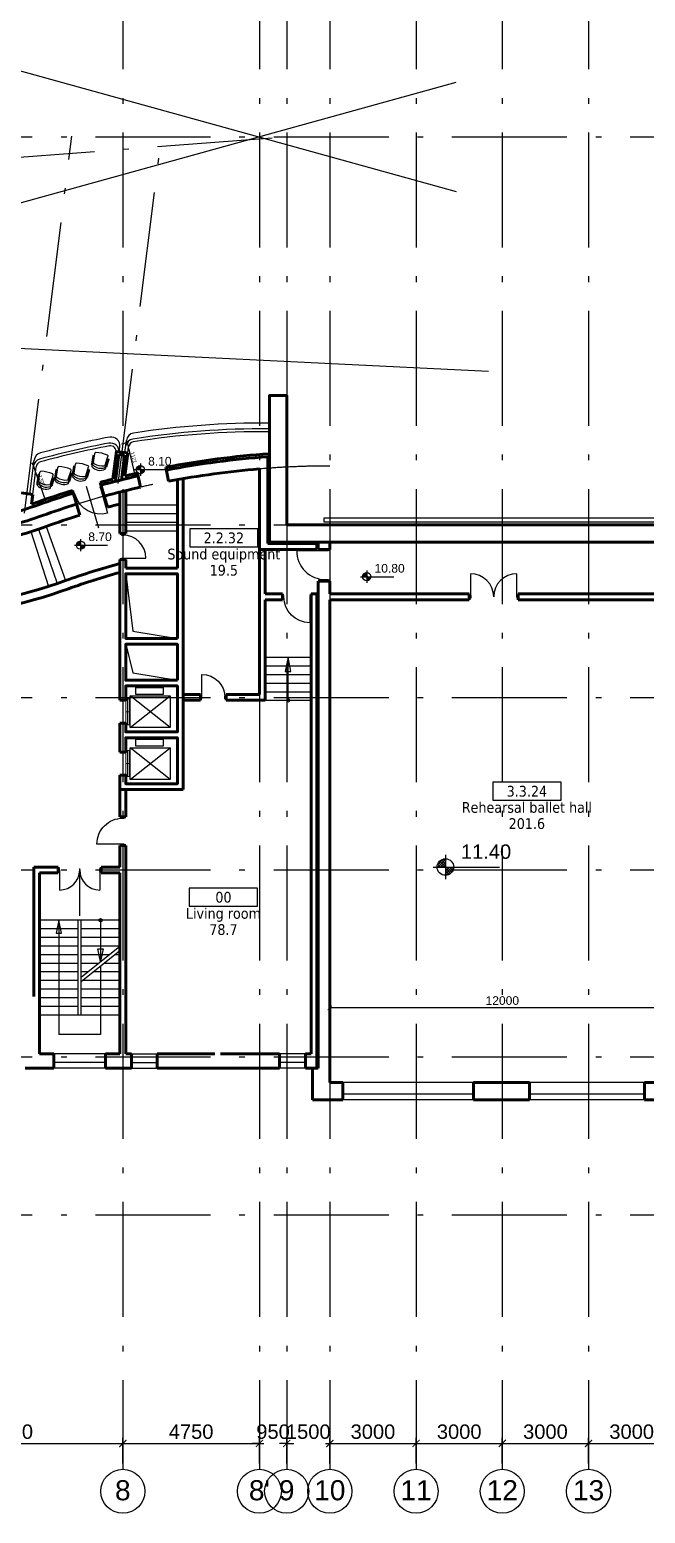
# Model space of a CAD drawing. Header units: millimetres. Extents: x 2558 to 253942, y 1343 to 186042.
# Drawn here: x 45200 to 66615, y 1343 to 52953 of the extents above; entities that cross this region are included whole.
import ezdxf
from ezdxf.enums import TextEntityAlignment as Align

# ---------------------------------------------------------------- set-up
doc = ezdxf.new("R2010")
doc.units = ezdxf.units.MM
doc.linetypes.add('DOGSL_1', pattern=[0])
doc.linetypes.add('OSY', pattern=[6200, 4000, -1000, 200, -1000])
for name, color, linetype in [('AKS-NUM', 3, 'Continuous'), ('axes', 40, 'OSY'), ('DIM', 4, 'Continuous'), ('dim100', 7, 'Continuous'), ('DV', 70, 'Continuous'), ('F', 4, 'Continuous'), ('Furniture', 61, 'Continuous'), ('Light tech', 30, 'Continuous'), ('P', 3, 'Continuous'), ('T-EXPL pom', 9, 'Continuous'), ('Text', 179, 'Continuous')]:
    doc.layers.add(name, color=color, linetype=linetype)
doc.layers.add('hide', color=61, linetype='Continuous', lineweight=5, plot=False)
doc.layers.add('Kolumns', color=5, linetype='Continuous', lineweight=50)
doc.layers.add('ST', color=5, linetype='Continuous', lineweight=50)
doc.styles.add('DIM100', font='arial.ttf')
doc.styles.add('dim200', font='arial.ttf')
doc.styles.add('EXPL', font='tahoma.ttf')
doc.dimstyles.new('DIM 50', dxfattribs={"dimtxt": 130, "dimasz": 75, "dimexe": 50, "dimexo": 50, "dimgap": 40, "dimtad": 1, "dimdec": 0, "dimzin": 0, "dimdsep": 46, "dimtxsty": 'dim200', "dimblk": 'ARCHTICK', "dimcen": 50, "dimdle": 50, "dimclrd": 256, "dimclre": 256, "dimclrt": 256, "dimaunit": 1, "dimadec": 4, "dimazin": 0, "dimtfac": 1, "dimtdec": 0, "dimtix": 1, "dimtofl": 0, "dimtmove": 0, "dimatfit": 0, "dimldrblk": 'DOT', "dimfxl": 1, "dimtolj": 1, "dimtzin": 0, "dimarcsym": 0})
doc.dimstyles.new('DIM100', dxfattribs={"dimtxt": 300, "dimasz": 150, "dimexe": 0, "dimexo": 100, "dimgap": 100, "dimtad": 1, "dimdec": 0, "dimzin": 0, "dimdsep": 46, "dimtxsty": 'DIM100', "dimblk": 'ARCHTICK', "dimcen": 200, "dimdle": 0.5, "dimclrt": 256, "dimaunit": 1, "dimazin": 0, "dimtfac": 1, "dimtdec": 0, "dimtix": 1, "dimtofl": 0, "dimtmove": 2, "dimatfit": 0, "dimldrblk": 'DOT', "dimfxl": 0, "dimtvp": 1.5, "dimtolj": 1, "dimtzin": 0, "dimarcsym": 0})
doc.dimstyles.new('DIM200', dxfattribs={"dimtxt": 500, "dimasz": 250, "dimexe": 200, "dimexo": 200, "dimgap": 150, "dimtad": 1, "dimdec": 0, "dimzin": 0, "dimdsep": 46, "dimtxsty": 'dim200', "dimblk": 'ARCHTICK', "dimcen": 100, "dimdle": 150, "dimclrd": 256, "dimclre": 256, "dimclrt": 256, "dimaunit": 1, "dimadec": 4, "dimazin": 0, "dimtfac": 1, "dimtdec": 0, "dimtix": 1, "dimtofl": 0, "dimtmove": 0, "dimatfit": 0, "dimldrblk": 'DOT', "dimfxl": 200, "dimtolj": 1, "dimtzin": 0, "dimarcsym": 0})

# ---------------------------------------------------------------- blocks, each defined once
blk = doc.blocks.new('otmetka')
for p, q in [((-426, 0), (1885, 0)), ((0, 426), (0, -426))]:
    blk.add_line(p, q)
at = {"color": 0}
for p, q in [((-262, 0), (-286, 24)), ((-277, 77), (-76, 278)), ((-172, 0), (-270, 98)), ((-263, 0), (1, 264)), ((-81, 0), (-240, 158)), ((1, 8), (-198, 208)), ((-172, 0), (1, 173)), ((1, 99), (-147, 247)), ((1, 189), (-85, 275)), ((-82, 0), (1, 83)), ((1, -234), (235, 0)), ((1, -144), (145, 0)), ((1, -53), (54, 0)), ((230, -175), (54, 0)), ((264, -119), (145, 0)), ((285, -49), (235, 0)), ((185, -221), (1, -37)), ((131, -257), (1, -128)), ((64, -281), (1, -218)), ((40, -285), (286, -39))]:
    blk.add_line(p, q, dxfattribs=at)
blk.add_circle((0, 0), 288)
blk = doc.blocks.new('88')
at = {"layer": 'DV'}
for p, q in [((0, -50), (800, -50)), ((0, -1650), (800, -1650))]:
    blk.add_line(p, q, dxfattribs=at)
for points in [[(-50, -50), (-50, 0), (50, 0), (50, -50)], [(-50, -1650), (-50, -1700), (50, -1700), (50, -1650)]]:
    blk.add_lwpolyline(points, close=True, dxfattribs=at)
for centre, start, end in [((0, -50), 270, 0), ((0, -1650), 0, 90)]:
    blk.add_arc(centre, 800, start, end, dxfattribs=at)
blk = doc.blocks.new('nomkom')
blk.add_lwpolyline([(-950, 0), (950, 0), (950, 500), (-950, 500)], close=True)
at = {"style": 'EXPL'}
for tag, height, p in [('NO_LEGEND', 300, (0, 100)), ('ROOM_NAME', 200, (0, -350)), ('AREA', 300, (0, -800))]:
    blk.add_attdef(tag, text='', height=height, dxfattribs=at).set_placement(p, align=Align.CENTER)
blk = doc.blocks.new('_ArchTick')
at = {"color": 0, "linetype": 'ByBlock', "const_width": 0.15}
blk.add_lwpolyline([(-0.5, -0.5), (0.5, 0.5)], dxfattribs=at)
blk = doc.blocks.new('*D454')
at = {"layer": 'Defpoints', "color": 0, "transparency": 16777216}
for p in [(55640, 18924), (55640, 17324), (67640, 17324)]:
    blk.add_point(p, dxfattribs=at)
at = {"layer": 'dim100', "color": 0, "lineweight": -2, "transparency": 16777216}
for p, q in [((67640, 18924), (55639, 18924)), ((55640, 17424), (55640, 18924)), ((67640, 17424), (67640, 18924))]:
    blk.add_line(p, q, dxfattribs=at)
at = {"layer": 'dim100', "color": 0, "lineweight": -2, "transparency": 16777216, "xscale": 150, "yscale": 150, "zscale": 150, "rotation": 180}
blk.add_blockref('_ArchTick', (55640, 18924), dxfattribs=at)
at = {"layer": 'dim100', "color": 0, "lineweight": -2, "transparency": 16777216, "xscale": 150, "yscale": 150, "zscale": 150}
blk.add_blockref('_ArchTick', (67640, 18924), dxfattribs=at)
at = {"layer": 'dim100', "transparency": 16777216, "insert": (61640, 19178), "char_height": 300, "attachment_point": 5, "style": 'DIM100'}
blk.add_mtext('\\A1;12000', dxfattribs=at)
blk = doc.blocks.new('_Dot')
at = {"layer": 'P', "color": 0, "lineweight": -2}
blk.add_line((-0.5, 0), (-1, 0), dxfattribs=at)
at = {"layer": 'P', "color": 0, "const_width": 0.5}
blk.add_lwpolyline([(-0.25, 0, 1), (0.25, 0, 1)], format="xyb", close=True, dxfattribs=at)
blk = doc.blocks.new('*D356')
at = {"layer": 'Defpoints', "color": 0, "transparency": 16777216}
for p in [(58640, 3774), (55640, 2874), (58640, 2874)]:
    blk.add_point(p, dxfattribs=at)
at = {"layer": 'DIM', "lineweight": -2, "transparency": 16777216}
for p, q in [((55490, 3774), (58790, 3774)), ((55640, 3074), (55640, 3974)), ((58640, 3074), (58640, 3974))]:
    blk.add_line(p, q, dxfattribs=at)
at = {"layer": 'DIM', "lineweight": -2, "transparency": 16777216, "xscale": 250, "yscale": 250, "zscale": 250, "rotation": 180}
blk.add_blockref('_ArchTick', (55640, 3774), dxfattribs=at)
at = {"layer": 'DIM', "lineweight": -2, "transparency": 16777216, "xscale": 250, "yscale": 250, "zscale": 250}
blk.add_blockref('_ArchTick', (58640, 3774), dxfattribs=at)
at = {"layer": 'DIM', "transparency": 16777216, "insert": (57140, 4180), "char_height": 500, "attachment_point": 5, "style": 'dim200'}
blk.add_mtext('\\A1;3000', dxfattribs=at)
blk = doc.blocks.new('*D362')
at = {"layer": 'Defpoints', "color": 0, "transparency": 16777216}
for p in [(67640, 3774), (64640, 2874), (67640, 2874)]:
    blk.add_point(p, dxfattribs=at)
at = {"layer": 'DIM', "lineweight": -2, "transparency": 16777216}
for p, q in [((64490, 3774), (67790, 3774)), ((64640, 3074), (64640, 3974)), ((67640, 3074), (67640, 3974))]:
    blk.add_line(p, q, dxfattribs=at)
at = {"layer": 'DIM', "lineweight": -2, "transparency": 16777216, "xscale": 250, "yscale": 250, "zscale": 250, "rotation": 180}
blk.add_blockref('_ArchTick', (64640, 3774), dxfattribs=at)
at = {"layer": 'DIM', "lineweight": -2, "transparency": 16777216, "xscale": 250, "yscale": 250, "zscale": 250}
blk.add_blockref('_ArchTick', (67640, 3774), dxfattribs=at)
at = {"layer": 'DIM', "transparency": 16777216, "insert": (66140, 4180), "char_height": 500, "attachment_point": 5, "style": 'dim200'}
blk.add_mtext('\\A1;3000', dxfattribs=at)
blk = doc.blocks.new('*D364')
at = {"layer": 'Defpoints', "color": 0, "transparency": 16777216}
for p in [(48440, 3774), (40640, 2874), (48440, 2874)]:
    blk.add_point(p, dxfattribs=at)
at = {"layer": 'DIM', "lineweight": -2, "transparency": 16777216}
for p, q in [((40490, 3774), (48590, 3774)), ((40640, 3074), (40640, 3974)), ((48440, 3074), (48440, 3974))]:
    blk.add_line(p, q, dxfattribs=at)
at = {"layer": 'DIM', "lineweight": -2, "transparency": 16777216, "xscale": 250, "yscale": 250, "zscale": 250, "rotation": 180}
blk.add_blockref('_ArchTick', (40640, 3774), dxfattribs=at)
at = {"layer": 'DIM', "lineweight": -2, "transparency": 16777216, "xscale": 250, "yscale": 250, "zscale": 250}
blk.add_blockref('_ArchTick', (48440, 3774), dxfattribs=at)
at = {"layer": 'DIM', "transparency": 16777216, "insert": (44540, 4180), "char_height": 500, "attachment_point": 5, "style": 'dim200'}
blk.add_mtext('\\A1;7800', dxfattribs=at)
blk = doc.blocks.new('*D377')
at = {"layer": 'Defpoints', "color": 0, "transparency": 16777216}
for p in [(61640, 3774), (58640, 2874), (61640, 2874)]:
    blk.add_point(p, dxfattribs=at)
at = {"layer": 'DIM', "lineweight": -2, "transparency": 16777216}
for p, q in [((58490, 3774), (61790, 3774)), ((58640, 3074), (58640, 3974)), ((61640, 3074), (61640, 3974))]:
    blk.add_line(p, q, dxfattribs=at)
at = {"layer": 'DIM', "lineweight": -2, "transparency": 16777216, "xscale": 250, "yscale": 250, "zscale": 250, "rotation": 180}
blk.add_blockref('_ArchTick', (58640, 3774), dxfattribs=at)
at = {"layer": 'DIM', "lineweight": -2, "transparency": 16777216, "xscale": 250, "yscale": 250, "zscale": 250}
blk.add_blockref('_ArchTick', (61640, 3774), dxfattribs=at)
at = {"layer": 'DIM', "transparency": 16777216, "insert": (60140, 4180), "char_height": 500, "attachment_point": 5, "style": 'dim200'}
blk.add_mtext('\\A1;3000', dxfattribs=at)
blk = doc.blocks.new('*D378')
at = {"layer": 'Defpoints', "color": 0, "transparency": 16777216}
for p in [(64640, 3774), (61640, 2874), (64640, 2874)]:
    blk.add_point(p, dxfattribs=at)
at = {"layer": 'DIM', "lineweight": -2, "transparency": 16777216}
for p, q in [((61490, 3774), (64790, 3774)), ((61640, 3074), (61640, 3974)), ((64640, 3074), (64640, 3974))]:
    blk.add_line(p, q, dxfattribs=at)
at = {"layer": 'DIM', "lineweight": -2, "transparency": 16777216, "xscale": 250, "yscale": 250, "zscale": 250, "rotation": 180}
blk.add_blockref('_ArchTick', (61640, 3774), dxfattribs=at)
at = {"layer": 'DIM', "lineweight": -2, "transparency": 16777216, "xscale": 250, "yscale": 250, "zscale": 250}
blk.add_blockref('_ArchTick', (64640, 3774), dxfattribs=at)
at = {"layer": 'DIM', "transparency": 16777216, "insert": (63140, 4180), "char_height": 500, "attachment_point": 5, "style": 'dim200'}
blk.add_mtext('\\A1;3000', dxfattribs=at)
blk = doc.blocks.new('77')
at = {"layer": 'DV'}
for p, q in [((50, 0), (50, -700)), ((1450, 0), (1450, -700))]:
    blk.add_line(p, q, dxfattribs=at)
for points in [[(50, 50), (0, 50), (0, -50), (50, -50)], [(1450, 50), (1500, 50), (1500, -50), (1450, -50)]]:
    blk.add_lwpolyline(points, close=True, dxfattribs=at)
for centre, start, end in [((50, 0), 270, 0), ((1450, 0), 180, 270)]:
    blk.add_arc(centre, 700, start, end, dxfattribs=at)
blk = doc.blocks.new('90')
at = {"layer": 'DV'}
blk.add_line((50, 0), (50, -900), dxfattribs=at)
for points in [[(50, 50), (50, -50), (0, -50), (0, 50)], [(1000, 50), (1000, -50), (950, -50), (950, 50)]]:
    blk.add_lwpolyline(points, close=True, dxfattribs=at)
blk.add_arc((50, 0), 900, 270, 0, dxfattribs=at)
blk = doc.blocks.new('100')
at = {"layer": 'DV'}
blk.add_line((50, -50), (50, -1050), dxfattribs=at)
for points in [[(50, 50), (50, -50), (0, -50), (0, 50)], [(1100, 50), (1100, -50), (1050, -50), (1050, 50)]]:
    blk.add_lwpolyline(points, close=True, dxfattribs=at)
blk.add_arc((50, -50), 1000, 270, 0, dxfattribs=at)
blk = doc.blocks.new('A$C497D624B')
at = {"layer": 'hide'}
for points in [[(250, 1790), (700, 1790), (700, 1740), (250, 1740)], [(250, 1720), (700, 1720), (700, 1670), (250, 1670)], [(1150, 1790), (700, 1790), (700, 1740), (1150, 1740)], [(1150, 1720), (700, 1720), (700, 1670), (1150, 1670)]]:
    blk.add_lwpolyline(points, close=True, dxfattribs=at)
at = {"layer": 'P'}
blk.add_lwpolyline([(150, 1650), (1250, 1650), (1250, 250), (150, 250), (150, 1650), (1250, 250), (150, 250), (1250, 1650)], dxfattribs=at)
blk.add_lwpolyline([(1300, 1450), (1550, 1450), (1550, 500), (1300, 500)], close=True, dxfattribs=at)
at = {"layer": 'ST'}
blk.add_lwpolyline([(300, 2000), (300, 1800), (0, 1800), (0, 0), (1600, 0), (1600, 1800), (1100, 1800), (1100, 2000)], dxfattribs=at)
blk = doc.blocks.new('80')
at = {"layer": 'DV'}
blk.add_line((50, 0), (50, -800), dxfattribs=at)
for points in [[(50, 50), (50, -50), (0, -50), (0, 50)], [(850, 50), (850, -50), (900, -50), (900, 50)]]:
    blk.add_lwpolyline(points, close=True, dxfattribs=at)
blk.add_arc((50, 0), 800, 270, 0, dxfattribs=at)
blk = doc.blocks.new('*D316')
at = {"layer": 'Defpoints', "color": 0, "transparency": 16777216}
for p in [(48347, 38538), (48607, 37448), (48845, 37505)]:
    blk.add_point(p, dxfattribs=at)
at = {"layer": 'dim100', "lineweight": -2, "transparency": 16777216}
for p, q in [((48396, 38550), (48634, 38607)), ((48574, 38644), (48857, 37456)), ((48655, 37460), (48894, 37516))]:
    blk.add_line(p, q, dxfattribs=at)
at = {"layer": 'dim100', "lineweight": -2, "transparency": 16777216, "xscale": 75, "yscale": 75, "zscale": 75}
for p, rotation in [((48585, 38595), 103.3989753524336), ((48845, 37505), 283.3989753524337)]:
    blk.add_blockref('_ArchTick', p, dxfattribs=dict(at, rotation=rotation))
at = {"layer": 'dim100', "transparency": 16777216, "insert": (48818, 38074), "char_height": 130, "attachment_point": 5, "rotation": 283.399, "style": 'dim200'}
blk.add_mtext('\\A1;1121', dxfattribs=at)
blk = doc.blocks.new('*D317')
at = {"layer": 'Defpoints', "color": 0, "transparency": 16777216}
for p in [(45233, 37822), (45663, 36587), (45733, 36612)]:
    blk.add_point(p, dxfattribs=at)
at = {"layer": 'dim100', "lineweight": -2, "transparency": 16777216}
for p, q in [((45281, 37838), (45351, 37862)), ((45287, 37893), (45749, 36565)), ((45710, 36604), (45780, 36628))]:
    blk.add_line(p, q, dxfattribs=at)
at = {"layer": 'dim100', "lineweight": -2, "transparency": 16777216, "xscale": 75, "yscale": 75, "zscale": 75}
for p, rotation in [((45303, 37846), 109.1911692530734), ((45733, 36612), 289.1911692530734)]:
    blk.add_blockref('_ArchTick', p, dxfattribs=dict(at, rotation=rotation))
at = {"layer": 'dim100', "transparency": 16777216, "insert": (45619, 37264), "char_height": 130, "attachment_point": 5, "rotation": 289.1912, "style": 'dim200'}
blk.add_mtext('\\A1;1307', dxfattribs=at)
blk = doc.blocks.new('C430')
at = {"linetype": 'DOGSL_1'}
for p, q in [((82, 190), (-210, 216)), ((211, 220), (160, 197)), ((82, -190), (-210, -216)), ((211, -220), (160, -197))]:
    blk.add_line(p, q, dxfattribs=at)
at = {"linetype": 'Continuous'}
for p, q in [((-129, 231), (-129, 261)), ((174, 204), (143, 248)), ((-129, -231), (-129, -261)), ((174, -204), (143, -248))]:
    blk.add_line(p, q, dxfattribs=at)
for p, q in [((-129, 261), (140, 242)), ((-129, 231), (165, 212)), ((-129, -231), (165, -212)), ((-129, -261), (140, -242))]:
    blk.add_line(p, q)
for centre, radius, start, end in [((685, 0), 947, 168.423, 191.577), ((-76, 0), 361, 322.5632, 37.4365)]:
    blk.add_arc(centre, radius, start, end)
at = {"linetype": 'DOGSL_1'}
for centre, radius, start, end in [((-173, 159), 76.7, 142.3214, 155.7722), ((-212, 189), 27.4, 86.0279, 142.3212), ((77, 154), 36.8, 56.371, 82.2515), ((81, 157), 32.5, 24.2753, 58.9946), ((-173, -159), 76.7, 204.2278, 217.6786), ((-212, -189), 27.4, 217.6788, 273.9721), ((77, -154), 36.8, 277.7485, 303.629), ((81, -157), 32.5, 301.0054, 335.7247)]:
    blk.add_arc(centre, radius, start, end, dxfattribs=at)
at = {"linetype": 'Continuous'}
for centre, radius, start, end in [((-415, 1), 552, 342.0039, 17.8524), ((-150, 0), 368, 327.6371, 32.3629)]:
    blk.add_arc(centre, radius, start, end, dxfattribs=at)
blk = doc.blocks.new('*D337')
at = {"layer": 'Defpoints', "color": 0, "transparency": 16777216}
for p in [(55640, 3774), (54140, 2874), (55640, 2874)]:
    blk.add_point(p, dxfattribs=at)
at = {"layer": 'DIM', "lineweight": -2, "transparency": 16777216}
for p, q in [((54140, 3774), (53890, 3774)), ((54140, 3074), (54140, 3974)), ((55640, 3074), (55640, 3974)), ((55640, 3774), (55890, 3774))]:
    blk.add_line(p, q, dxfattribs=at)
at = {"layer": 'DIM', "lineweight": -2, "transparency": 16777216, "xscale": 250, "yscale": 250, "zscale": 250}
blk.add_blockref('_ArchTick', (54140, 3774), dxfattribs=at)
at = {"layer": 'DIM', "lineweight": -2, "transparency": 16777216, "xscale": 250, "yscale": 250, "zscale": 250, "rotation": 180}
blk.add_blockref('_ArchTick', (55640, 3774), dxfattribs=at)
at = {"layer": 'DIM', "transparency": 16777216, "insert": (54890, 4180), "char_height": 500, "attachment_point": 5, "style": 'dim200'}
blk.add_mtext('\\A1;1500', dxfattribs=at)
blk = doc.blocks.new('*D338')
at = {"layer": 'Defpoints', "color": 0, "transparency": 16777216}
for p in [(53190, 3774), (48440, 2874), (53190, 2874)]:
    blk.add_point(p, dxfattribs=at)
at = {"layer": 'DIM', "lineweight": -2, "transparency": 16777216}
for p, q in [((48290, 3774), (53340, 3774)), ((48440, 3074), (48440, 3974)), ((53190, 3074), (53190, 3974))]:
    blk.add_line(p, q, dxfattribs=at)
at = {"layer": 'DIM', "lineweight": -2, "transparency": 16777216, "xscale": 250, "yscale": 250, "zscale": 250, "rotation": 180}
blk.add_blockref('_ArchTick', (48440, 3774), dxfattribs=at)
at = {"layer": 'DIM', "lineweight": -2, "transparency": 16777216, "xscale": 250, "yscale": 250, "zscale": 250}
blk.add_blockref('_ArchTick', (53190, 3774), dxfattribs=at)
at = {"layer": 'DIM', "transparency": 16777216, "insert": (50815, 4180), "char_height": 500, "attachment_point": 5, "style": 'dim200'}
blk.add_mtext('\\A1;4750', dxfattribs=at)
blk = doc.blocks.new('*D339')
at = {"layer": 'Defpoints', "color": 0, "transparency": 16777216}
for p in [(54140, 3774), (53190, 2874), (54140, 2874)]:
    blk.add_point(p, dxfattribs=at)
at = {"layer": 'DIM', "lineweight": -2, "transparency": 16777216}
for p, q in [((53190, 3774), (52940, 3774)), ((53190, 3074), (53190, 3974)), ((54140, 3074), (54140, 3974)), ((54140, 3774), (54390, 3774))]:
    blk.add_line(p, q, dxfattribs=at)
at = {"layer": 'DIM', "lineweight": -2, "transparency": 16777216, "xscale": 250, "yscale": 250, "zscale": 250}
blk.add_blockref('_ArchTick', (53190, 3774), dxfattribs=at)
at = {"layer": 'DIM', "lineweight": -2, "transparency": 16777216, "xscale": 250, "yscale": 250, "zscale": 250, "rotation": 180}
blk.add_blockref('_ArchTick', (54140, 3774), dxfattribs=at)
at = {"layer": 'DIM', "transparency": 16777216, "insert": (53665, 4180), "char_height": 500, "attachment_point": 5, "style": 'dim200'}
blk.add_mtext('\\A1;950', dxfattribs=at)

msp = doc.modelspace()

# ---------------------------------------------------------------- linework, layer by layer
at = {"layer": 'AKS-NUM'}
for centre in [(48439.4, 2108.5), (53189.4, 2108.5), (54139.4, 2108.5), (55639.4, 2108.5), (58639.4, 2108.5), (61639.4, 2108.5), (64639.4, 2108.5)]:
    msp.add_circle(centre, 765.9, dxfattribs=at)
msp.add_point((54139.6, 49224.4), dxfattribs=at)
at = {"layer": 'axes'}
for p, q in [((48439.6, 86574.4), (48439.6, 2874.4)), ((53189.6, 86574.4), (53189.6, 2874.4)), ((54139.6, 86574.4), (54139.6, 2874.4)), ((55639.6, 86574.4), (55639.6, 2874.4)), ((58639.6, 86574.4), (58639.6, 2874.4)), ((61639.6, 86574.4), (61639.6, 2874.4)), ((4089.6, 49224.4), (118197.5, 49224.4)), ((24918, 47012.7), (54139.6, 49224.4)), ((45021.2, 36130.2), (46667.7, 49247.8)), ((48276, 37170.3), (49796.5, 49283.7)), ((4089.6, 35724.4), (113998.8, 35724.4)), ((4089.6, 29724.4), (113998.8, 29724.4)), ((46939.6, 22124.4), (46939.6, 23778.7)), ((4089.6, 23724.4), (113998.8, 23724.4)), ((4089.6, 17224.4), (113998.8, 17224.4)), ((4089.6, 11724.4), (113998.8, 11724.4))]:
    msp.add_line(p, q, dxfattribs=at)
at = {"layer": 'axes', "color": 7}
for p, q in [((64639.6, 86574.4), (64639.6, 2874.4)), ((47170.2, 37068.4), (47588.8, 35628))]:
    msp.add_line(p, q, dxfattribs=at)
at = {"layer": 'axes'}
msp.add_lwpolyline([(55639.6, 60674.6, -0.085567), (45644.7, 62397.7, 0.1275351), (36193, 63229.1, 0.8463785), (36193, 35219.6, 0.1275351), (45644.7, 36051, -0.085567), (55639.6, 37774.1, 0.0760907)], format="xyb", dxfattribs=at)
msp.add_arc((40639.6, 49224.4), 30000, 40.5416, 271.14599, dxfattribs=at)
at = {"layer": 'F'}
for p, q in [((47839.6, 17324.4), (46039.6, 17324.4)), ((48739.6, 17324.4), (49639.6, 17324.4)), ((54789.6, 17324.4), (53889.6, 17324.4)), ((47839.6, 17024.4), (46039.6, 17024.4)), ((47839.6, 16824.4), (46039.6, 16824.4)), ((48739.6, 17024.4), (49639.6, 17024.4)), ((48739.6, 16824.4), (49639.6, 16824.4)), ((54789.6, 17024.4), (53889.6, 17024.4)), ((54789.6, 16824.4), (53889.6, 16824.4)), ((60639.6, 16324.4), (56089.6, 16324.4)), ((60639.6, 16324.4), (56089.6, 16324.4)), ((66589.6, 16324.4), (62589.6, 16324.4)), ((66589.6, 16324.4), (62589.6, 16324.4)), ((60639.6, 15924.4), (56089.6, 15924.4)), ((60639.6, 15924.4), (56089.6, 15924.4)), ((60639.6, 15724.4), (56089.6, 15724.4)), ((60639.6, 15724.4), (56089.6, 15724.4)), ((66589.6, 15924.4), (62589.6, 15924.4)), ((66589.6, 15924.4), (62589.6, 15924.4)), ((66589.6, 15724.4), (62589.6, 15724.4)), ((66589.6, 15724.4), (62589.6, 15724.4))]:
    msp.add_line(p, q, dxfattribs=at)
at = {"layer": 'Kolumns'}
for p, q in [((48301.1, 38172.6), (48184.1, 37240.9)), ((48499.5, 38147.7), (48301.1, 38172.6)), ((48499.5, 38147.7), (48390.8, 37281.5))]:
    msp.add_line(p, q, dxfattribs=at)
msp.add_lwpolyline([(54139.6, 35724.4), (75139.6, 35724.4), (75139.6, 62724.4), (75139.6, 62724.4), (54139.6, 62724.4), (54139.6, 62724.4), (54139.6, 58224.4), (53539.6, 58224.4), (53539.6, 63324.4), (53539.6, 63324.4), (75739.6, 63324.4), (75739.6, 63324.4), (75739.6, 35124.4), (53539.6, 35124.4), (53539.6, 35124.4), (53539.6, 40224.4), (54139.6, 40224.4), (54139.6, 35724.4)], close=True, dxfattribs=at)
for points in [[(49951.6, 37634.5, -0.0295154), (53489.6, 38097.6)], [(47679.4, 37107.9, -0.0110168), (48972.7, 37430.2, -0.0110168)], [(50033.3, 37242.9, -0.0266989), (53189.6, 37673.4)], [(44469.3, 36092.2, 0.0147892), (45510.8, 36427.9, -0.0105227), (46719.1, 36828.9)], [(47791, 36723.8, -0.010906), (49054.4, 37038.6, -0.010906)], [(44570.4, 35705, 0.0149322), (45644.7, 36051, -0.0104673), (46830.8, 36444.7)]]:
    msp.add_lwpolyline(points, format="xyb", dxfattribs=at)
at = {"layer": 'Light tech'}
for p, q in [((29334.1, 55825), (60039.6, 47324.4)), ((29334.1, 42623.7), (60039.6, 51124.4)), ((29334.1, 42623.7), (61156.7, 41070.7))]:
    msp.add_line(p, q, dxfattribs=at)
at = {"layer": 'P'}
for p, q in [((48313.5, 38271.9), (48335.3, 38445.6)), ((48512, 38247), (48563.8, 38660.1)), ((48611.2, 38234.5), (48637.1, 38441.2)), ((45206.1, 36800.4), (45353.7, 37976.2)), ((45305.3, 36788), (45425.9, 37749)), ((48539.6, 36424.4), (50339.6, 36424.4)), ((45778.7, 35674.1), (46448.4, 33789.5)), ((45778.7, 35674.1), (46448.3, 33789.5)), ((48539.6, 36124.4), (50339.6, 36124.4)), ((48539.6, 35824.4), (50339.6, 35824.4)), ((45238.4, 35491), (45852.1, 33587.5)), ((45238.4, 35491), (45852.1, 33587.5)), ((45509.2, 35580.6), (46151, 33686.3)), ((48539.6, 35524.4), (50339.6, 35524.4)), ((53389.6, 31124.4), (54989.6, 31124.4)), ((53389.6, 30824.4), (54989.6, 30824.4)), ((53389.6, 30524.4), (54989.6, 30524.4)), ((53389.6, 30224.4), (54989.6, 30224.4)), ((53389.6, 29924.4), (54989.6, 29924.4)), ((53389.6, 29624.4), (54989.6, 29624.4)), ((48339.6, 21974.4), (45539.6, 21974.4)), ((46214.6, 21974.4), (46214.6, 17999.4)), ((46889.6, 18674.4), (46889.6, 21974.4)), ((46989.6, 18674.4), (46989.6, 21974.4)), ((47664.6, 21974.4), (47664.6, 20534.4)), ((46889.6, 21674.4), (45539.6, 21674.4)), ((46889.6, 21374.4), (45539.6, 21374.4)), ((48339.6, 21674.4), (46989.6, 21674.4)), ((48339.6, 21374.4), (46989.6, 21374.4)), ((46889.6, 21074.4), (45539.6, 21074.4)), ((46889.6, 20774.4), (45539.6, 20774.4)), ((46989.6, 19994.4), (48339.6, 21074.4)), ((48339.6, 21074.4), (46989.6, 21074.4)), ((46989.6, 19994.4), (48339.6, 21074.4)), ((46989.6, 19844.4), (48339.6, 20924.4)), ((46989.6, 19844.4), (48339.6, 20924.4)), ((47964.6, 20774.4), (46989.6, 20774.4)), ((48339.6, 20774.4), (48152.1, 20774.4)), ((48339.6, 20774.4), (48152.1, 20774.4)), ((46889.6, 20474.4), (45539.6, 20474.4)), ((46889.6, 20174.4), (45539.6, 20174.4)), ((47589.6, 20474.4), (46989.6, 20474.4)), ((47214.6, 20174.4), (46989.6, 20174.4)), ((47214.6, 20174.4), (46989.6, 20174.4)), ((48339.6, 20174.4), (47402.1, 20174.4)), ((47664.6, 20384.4), (47664.6, 17999.4)), ((48339.6, 20474.4), (47777.1, 20474.4)), ((46889.6, 19874.4), (45539.6, 19874.4)), ((48339.6, 19874.4), (47027.1, 19874.4)), ((46889.6, 19574.4), (45539.6, 19574.4)), ((46889.6, 19274.4), (45539.6, 19274.4)), ((48339.6, 19574.4), (46989.6, 19574.4)), ((48339.6, 19274.4), (46989.6, 19274.4)), ((46889.6, 18974.4), (45539.6, 18974.4)), ((48339.6, 18674.4), (45539.6, 18674.4)), ((48339.6, 18974.4), (46989.6, 18974.4)), ((47664.6, 17999.4), (46214.6, 17999.4))]:
    msp.add_line(p, q, dxfattribs=at)
for points in [[(55439.6, 35974.4), (73839.6, 35974.4), (73839.6, 35824.4), (55439.6, 35824.4)], [(46214.6, 21974.4), (46124.3, 21524.4), (46305, 21524.4)], [(47664.6, 20534.4), (47574.3, 20984.4), (47755, 20984.4)]]:
    msp.add_lwpolyline(points, close=True, dxfattribs=at)
for points in [[(48539.6, 34024.4), (48789.6, 32024.4), (50339.6, 31774.4)], [(48539.6, 31574.4), (48789.6, 30574.4), (50339.6, 30324.4)]]:
    msp.add_lwpolyline(points, dxfattribs=at)
msp.add_lwpolyline([(54174.6, 29678.7, 14.7946634), (54189.6, 29680.7), (54189.6, 29624.4), (54189.6, 31124.4), (54089.6, 30624.4), (54289.6, 30624.4), (54189.6, 31124.4)], format="xyb", dxfattribs=at)
msp.add_circle((47664.6, 21974.4), 56.3, dxfattribs=at)
for centre, radius, start, end in [((53339.6, 9724.4), 29543.3, 89.61212, 98.80864), ((53339.6, 9724.4), 29543.3, 100.44584, 105.24276), ((48037.7, 38483), 300, 352.84555, 100.44584), ((48835.6, 38416.2), 300, 98.92153, 172.84555), ((48861.5, 38622.7), 300, 98.80864, 172.84555), ((53339.6, 9724.4), 29343.3, 89.60948, 98.92153), ((53339.6, 9724.4), 29243.3, 89.60814, 98.92153), ((45651.3, 37938.9), 300, 105.24276, 172.84555), ((53339.6, 9724.4), 29343.3, 100.57105, 105.40546), ((53339.6, 9724.4), 29243.3, 100.57105, 105.40546), ((48011.5, 38274.7), 300, 352.84555, 100.57105), ((48011.5, 38274.7), 300, 352.84555, 100.57105), ((48011.5, 38274.7), 200, 352.84555, 100.57105), ((48835.6, 38416.2), 200, 98.92153, 172.84555), ((45624.4, 37724.1), 300, 105.40546, 172.84555), ((45624.4, 37724.1), 200, 105.40546, 172.84555)]:
    msp.add_arc(centre, radius, start, end, dxfattribs=at)
at = {"layer": 'ST'}
for p, q in [((48214.3, 38284.3), (48093.4, 37320.9)), ((48611.2, 38234.5), (48214.3, 38284.3)), ((48611.2, 38234.5), (48509.5, 37424.6)), ((49931.2, 37732.4), (50033.3, 37242.9)), ((53489.6, 38097.6), (53489.6, 35074.4)), ((47651.5, 37204), (47902.7, 36339.6)), ((48952.3, 37528.1), (49054.4, 37038.6)), ((50339.6, 37335.2), (50339.6, 34224.4)), ((50539.6, 37335.2), (50539.6, 26524.4)), ((53189.6, 34874.4), (53189.6, 37673.4)), ((45305.3, 36788), (44908.4, 36837.8)), ((45305.3, 36788), (45262.5, 36447.3)), ((46691.2, 36924.9), (46942.4, 36060.5)), ((48339.6, 35424.4), (48339.6, 36867.7)), ((48539.6, 35424.4), (48539.6, 36867.7)), ((48339.6, 35424.4), (48539.6, 35424.4)), ((55239.6, 34874.4), (55239.6, 35124.4)), ((55639.6, 34874.4), (55639.6, 35124.4)), ((53189.6, 29824.4), (53189.6, 34874.4)), ((55189.6, 34874.4), (53189.6, 34874.4)), ((53389.6, 33324.4), (53389.6, 34874.4)), ((53489.6, 35074.4), (55189.6, 35074.4)), ((55189.6, 35074.4), (55189.6, 34874.4)), ((55639.6, 34874.4), (55239.6, 34874.4)), ((48339.6, 29624.4), (48339.6, 34524.4)), ((48539.6, 34524.4), (48339.6, 34524.4)), ((48539.6, 34224.4), (48539.6, 34524.4)), ((48539.6, 34224.4), (50339.6, 34224.4)), ((55639.6, 33774.4), (55239.6, 33774.4)), ((55239.6, 16824.4), (55239.6, 33774.4)), ((55639.6, 33774.4), (55639.6, 33324.4)), ((53389.6, 29624.4), (53389.6, 33124.4)), ((53389.6, 33124.4), (53989.6, 33124.4)), ((54989.6, 17324.4), (54989.6, 33324.4)), ((55189.6, 33324.4), (54989.6, 33324.4)), ((55189.6, 16824.4), (55189.6, 33324.4)), ((55639.6, 33324.4), (60489.6, 33324.4)), ((55639.6, 33124.4), (60489.6, 33124.4)), ((55639.6, 16324.4), (55639.6, 33124.4)), ((60489.6, 33324.4), (60489.6, 33124.4)), ((62189.6, 33324.4), (71889.6, 33324.4)), ((62189.6, 33324.4), (62189.6, 33124.4)), ((62189.6, 33124.4), (67639.6, 33124.4)), ((52039.6, 29824.4), (53189.6, 29824.4)), ((52039.6, 29624.4), (53389.6, 29624.4)), ((48339.6, 28824.4), (48339.6, 27824.4)), ((48339.6, 25574.4), (48339.6, 27024.4)), ((50539.6, 26524.4), (48339.6, 26524.4)), ((48539.6, 26524.4), (48539.6, 25574.4)), ((48539.6, 25574.4), (48339.6, 25574.4)), ((48539.6, 24574.4), (48539.6, 17324.4)), ((48539.6, 24574.4), (48539.6, 22024.4)), ((45339.6, 19324.4), (45339.6, 23824.4)), ((46189.6, 23824.4), (45339.6, 23824.4)), ((46189.6, 23624.4), (46189.6, 23824.4)), ((47689.6, 23624.4), (47689.6, 23824.4)), ((47689.6, 23824.4), (48339.6, 23824.4)), ((45539.6, 23624.4), (45539.6, 17324.4)), ((45539.6, 23624.4), (46189.6, 23624.4)), ((48339.6, 23624.4), (47689.6, 23624.4)), ((48339.6, 23624.4), (48339.6, 17324.4)), ((48539.6, 21824.4), (48539.6, 17324.4)), ((45539.6, 17324.4), (46039.6, 17324.4)), ((46039.6, 17324.4), (46039.6, 16824.4)), ((48339.6, 17324.4), (47839.6, 17324.4)), ((47839.6, 17324.4), (47839.6, 16824.4)), ((48739.6, 17324.4), (48539.6, 17324.4)), ((48739.6, 17324.4), (48739.6, 16824.4)), ((49639.6, 17324.4), (51639.6, 17324.4)), ((49639.6, 17324.4), (49639.6, 16824.4)), ((53889.6, 17324.4), (51839.6, 17324.4)), ((53889.6, 17324.4), (53889.6, 16824.4)), ((54989.6, 17324.4), (54789.6, 17324.4)), ((54789.6, 17324.4), (54789.6, 16824.4)), ((46039.6, 16824.4), (45039.6, 16824.4)), ((48739.6, 16824.4), (47839.6, 16824.4)), ((53889.6, 16824.4), (49639.6, 16824.4)), ((55239.6, 16824.4), (54789.6, 16824.4)), ((55039.6, 15724.4), (55039.6, 16824.4)), ((55639.6, 16324.4), (56089.6, 16324.4)), ((60639.6, 16324.4), (62589.6, 16324.4)), ((66589.6, 16324.4), (68839.6, 16324.4)), ((55039.6, 15724.4), (56089.6, 15724.4)), ((60639.6, 15724.4), (62589.6, 15724.4)), ((66589.6, 15724.4), (68839.6, 15724.4))]:
    msp.add_line(p, q, dxfattribs=at)
at = {"layer": 'ST', "linetype": 'Continuous'}
for p, q in [((53989.6, 33324.4), (53389.6, 33324.4)), ((53989.6, 33124.4), (53989.6, 33324.4)), ((51139.6, 29824.4), (50539.6, 29824.4)), ((51139.6, 29624.4), (50539.6, 29624.4)), ((51139.6, 29624.4), (51139.6, 29824.4)), ((52039.6, 29824.4), (52039.6, 29624.4)), ((48539.6, 24574.4), (48339.6, 24574.4)), ((48339.6, 24574.4), (48339.6, 23824.4)), ((56089.6, 16324.4), (56089.6, 15724.4)), ((60639.6, 16324.4), (60639.6, 15724.4)), ((62589.6, 16324.4), (62589.6, 15724.4)), ((66589.6, 16324.4), (66589.6, 15724.4))]:
    msp.add_line(p, q, dxfattribs=at)
at = {"layer": 'ST'}
for points in [[(49931.2, 37732.4, -0.030001), (53539.6, 38201.3, -0.030001)], [(47896.2, 36337.8, -0.0038936), (48339.6, 36455, -0.0038936)]]:
    msp.add_lwpolyline(points, format="xyb", dxfattribs=at)
for points in [[(50339.6, 31774.4), (48539.6, 31774.4), (48539.6, 34024.4), (50339.6, 34024.4)], [(50339.6, 30324.4), (48539.6, 30324.4), (48539.6, 31574.4), (50339.6, 31574.4)]]:
    msp.add_lwpolyline(points, close=True, dxfattribs=at)
for centre, radius, start, end in [((55639.6, 7924.4), 30349.7, 104.39727, 105.26026), ((55639.6, 7924.4), 30349.7, 102.72925, 103.5876), ((55639.6, 7924.4), 30349.7, 107.1482, 109.56286), ((39315.6, 53861.7), 18401.8, 288.8547, 289.56291), ((39315.6, 53861.8), 19301.9, 286.10947, 289.56283), ((55639.6, 7924.4), 29449.7, 107.17705, 109.56286), ((55639.6, 7924.4), 27449.7, 105.42286, 109.56286), ((55639.6, 7924.4), 27149.7, 105.59759, 109.56286), ((39315.6, 53862), 21302.1, 276.59774, 289.56268), ((39315.6, 53862), 21602.1, 276.55398, 289.56266)]:
    msp.add_arc(centre, radius, start, end, dxfattribs=at)

# ---------------------------------------------------------------- block references
at = {"layer": 'dim100', "lineweight": 0, "xscale": 0.5, "yscale": 0.5, "zscale": 0.5}
for p in [(49049.1, 37648.9), (46969.2, 35021.5), (56924.9, 33924.4)]:
    msp.add_blockref('otmetka', p, dxfattribs=at)
at = {"layer": 'DV', "xscale": -1, "rotation": 16.20423026948069}
msp.add_blockref('90', (47706.1, 37015.9), dxfattribs=at)
at = {"layer": 'DV', "rotation": 90}
for name, p in [('80', (48439.6, 34524.4)), ('88', (60489.6, 33224.4))]:
    msp.add_blockref(name, p, dxfattribs=at)
at = {"layer": 'DV', "linetype": 'Continuous', "rotation": 270}
msp.add_blockref('100', (55539.6, 34874.4), dxfattribs=at)
at = {"layer": 'DV', "linetype": 'Continuous', "xscale": -1}
msp.add_blockref('90', (54989.6, 33224.4), dxfattribs=at)
for name, p, rotation in [('80', (51139.6, 29724.4), 180), ('90', (48439.6, 24574.4), 270)]:
    msp.add_blockref(name, p, dxfattribs=dict(at, rotation=rotation))
at = {"layer": 'DV'}
msp.add_blockref('77', (46189.6, 23724.4), dxfattribs=at)
at = {"layer": 'Furniture', "linetype": 'Continuous', "lineweight": 0, "xscale": 1.096913903037918, "yscale": 1.096913903037918, "zscale": 1.096913903037918, "rotation": 257.5366323047547}
for p in [(47642.9, 37937), (46360.3, 37447.1), (46970.3, 37567), (45739.9, 37285.6)]:
    msp.add_blockref('C430', p, dxfattribs=at)
at = {"layer": 'ST', "rotation": 90}
for p in [(50339.6, 28524.4), (50339.6, 26724.4)]:
    msp.add_blockref('A$C497D624B', p, dxfattribs=at)
at = {"layer": 'T-EXPL pom'}
ref = msp.add_blockref('nomkom', (51953.1, 34961.9), dxfattribs=dict(at, xscale=1.25, yscale=1.25, zscale=1.25))
ref.add_attrib('ПЛОЩАДЬ', '19.5', dxfattribs={"layer": '0', "height": 375, "style": 'EXPL'}).set_placement((51953.1, 33961.9), align=Align.CENTER)
ref.add_attrib('НОМЕР_ПО_ЭКСПЛИКАЦИИ', '2.2.32', dxfattribs={"layer": '0', "height": 375, "style": 'EXPL'}).set_placement((51953.1, 35086.9), align=Align.CENTER)
ref.add_attrib('НАИМЕНОВАНИЕ_ПОМЕЩЕНИЯ', 'Sound equipment', dxfattribs={"layer": '0', "height": 375, "style": 'EXPL'}).set_placement((51953.1, 34524.4), align=Align.CENTER)
ref = msp.add_blockref('nomkom', (62494.7, 26149.4), dxfattribs=dict(at, xscale=1.25, yscale=1.25, zscale=1.25))
ref.add_attrib('ПЛОЩАДЬ', '201.6', dxfattribs={"layer": '0', "height": 375, "style": 'EXPL'}).set_placement((62494.7, 25149.4), align=Align.CENTER)
ref.add_attrib('НОМЕР_ПО_ЭКСПЛИКАЦИИ', '3.3.24', dxfattribs={"layer": '0', "height": 375, "style": 'EXPL'}).set_placement((62494.7, 26274.4), align=Align.CENTER)
ref.add_attrib('НАИМЕНОВАНИЕ_ПОМЕЩЕНИЯ', 'Rehearsal ballet hall', dxfattribs={"layer": '0', "height": 375, "style": 'EXPL'}).set_placement((62494.7, 25711.9), align=Align.CENTER)
ref = msp.add_blockref('nomkom', (51939.6, 22461.9), dxfattribs=dict(at, xscale=1.25, yscale=1.25, zscale=1.25))
ref.add_attrib('ПЛОЩАДЬ', '78.7', dxfattribs={"layer": '0', "height": 375, "style": 'EXPL'}).set_placement((51939.6, 21461.9), align=Align.CENTER)
ref.add_attrib('НОМЕР_ПО_ЭКСПЛИКАЦИИ', '00', dxfattribs={"layer": '0', "height": 375, "style": 'EXPL'}).set_placement((51939.6, 22586.9), align=Align.CENTER)
ref.add_attrib('НАИМЕНОВАНИЕ_ПОМЕЩЕНИЯ', 'Living room', dxfattribs={"layer": '0', "height": 375, "style": 'EXPL'}).set_placement((51939.6, 22024.4), align=Align.CENTER)
at = {"layer": 'Text', "lineweight": 0}
msp.add_blockref('otmetka', (59660.2, 23824.4), dxfattribs=at)

# ---------------------------------------------------------------- texts
at = {"layer": 'AKS-NUM', "style": 'DIM100'}
for s, p in [('8', (48439.6, 1795.8)), ("8'", (53189.6, 1795.8)), ('9', (54139.6, 1795.8)), ('10', (55639.6, 1795.8)), ('11', (58639.6, 1795.8)), ('12', (61639.6, 1795.8)), ('13', (64639.6, 1795.8))]:
    msp.add_text(s, height=700, rotation=0, dxfattribs=at).set_placement(p, align=Align.CENTER)
at = {"layer": 'dim100', "style": 'DIM100'}
for s, p in [('8.10', (49319.6, 37791.6)), ('8.70', (47239.7, 35164.3)), ('10.80', (57195.4, 34067.1))]:
    msp.add_text(s, height=300, dxfattribs=at).set_placement(p)
at = {"layer": 'Text', "style": 'DIM100'}
msp.add_text('11.40', height=500, dxfattribs=at).set_placement((60201.2, 24109.9))

# ---------------------------------------------------------------- dimensions: what is measured, and where the dimension line sits
at = {"layer": 'DIM'}
for base, p1, p2, picture, middle in [((48439.6, 3774.4), (40639.6, 2874.4), (48439.6, 2874.4), '*D364', (44539.6, 4179.6)), ((53189.6, 3774.4), (48439.6, 2874.4), (53189.6, 2874.4), '*D338', (50814.6, 4179.6)), ((54139.6, 3774.4), (53189.6, 2874.4), (54139.6, 2874.4), '*D339', (53664.6, 4179.6)), ((55639.6, 3774.4), (54139.6, 2874.4), (55639.6, 2874.4), '*D337', (54889.6, 4179.6)), ((58639.6, 3774.4), (55639.6, 2874.4), (58639.6, 2874.4), '*D356', (57139.6, 4179.8)), ((61639.6, 3774.4), (58639.6, 2874.4), (61639.6, 2874.4), '*D377', (60139.6, 4179.8)), ((64639.6, 3774.4), (61639.6, 2874.4), (64639.6, 2874.4), '*D378', (63139.6, 4179.8)), ((67639.6, 3774.4), (64639.6, 2874.4), (67639.6, 2874.4), '*D362', (66139.6, 4179.8))]:
    dim = msp.add_linear_dim(base=base, p1=p1, p2=p2, dimstyle='DIM200', dxfattribs=at)
    dim.commit()
    dim.dimension.update_dxf_attribs({"geometry": picture, "text_midpoint": middle})
at = {"layer": 'dim100'}
for p1, p2, distance, picture, middle in [((48347, 38538.3), (48606.7, 37448), 245.1, '*D316', (48817.7, 38074.3)), ((45233.5, 37821.7), (45663, 36587.5), 74.1, '*D317', (45618.8, 37263.9))]:
    dim = msp.add_aligned_dim(p1=p1, p2=p2, distance=distance, dimstyle='DIM 50', dxfattribs=at)
    dim.commit()
    dim.dimension.update_dxf_attribs({"geometry": picture, "text_midpoint": middle})
dim = msp.add_linear_dim(base=(55639.6, 18924.4), p1=(67639.6, 17324.4), p2=(55639.6, 17324.4), dimstyle='DIM100', dxfattribs=at)
dim.commit()
dim.dimension.update_dxf_attribs({"geometry": '*D454', "text_midpoint": (61639.6, 19177.5)})

doc.saveas('drawing.dxf')
